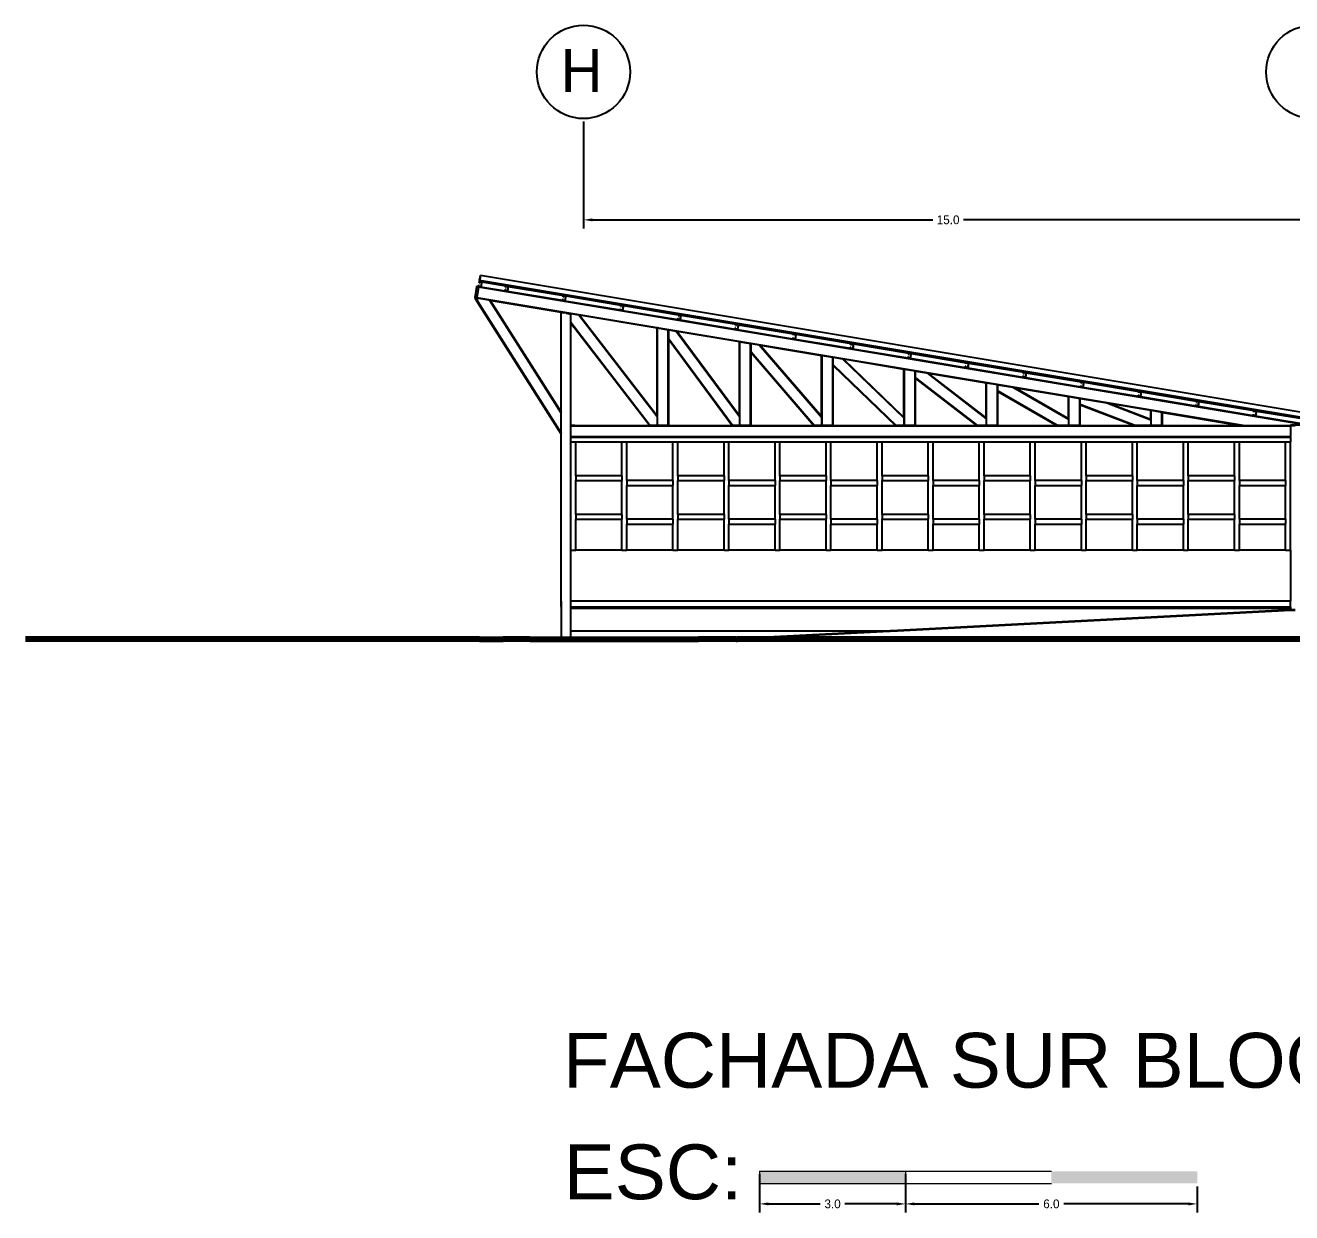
# Model space of a CAD drawing. Header units: metres. Extents: x -57 to 501, y 45 to 307.
# Drawn here: x 50.02 to 76.06, y 282.75 to 307.17 of the extents above; entities that cross this region are included whole.
import ezdxf

# ---------------------------------------------------------------- set-up
doc = ezdxf.new("R2010")
doc.units = ezdxf.units.M
doc.layers.add('Acotación', color=250, linetype='Continuous', lineweight=9)
doc.layers.add('Lámina', color=7, linetype='Continuous', lineweight=30)
doc.layers.add('atras', color=7, linetype='Continuous')
doc.styles.add('Anotativo', font='arial.ttf')
doc.dimstyles.get("Standard").update_dxf_attribs({"dimtxt": 0.18, "dimasz": 0.18, "dimexe": 0.18, "dimexo": 0.0625, "dimgap": 0.09, "dimtad": 0, "dimtih": 1, "dimtoh": 1, "dimdec": 1, "dimzin": 0, "dimdsep": 46, "dimtxsty": 'Standard', "dimcen": 0.09, "dimadec": 0, "dimazin": 0, "dimtfac": 1, "dimtdec": 1, "dimtofl": 0, "dimtmove": 0, "dimatfit": 3, "dimfxl": 1, "dimtolj": 1, "dimtzin": 0, "dimarcsym": 0})

# ---------------------------------------------------------------- blocks, each defined once
blk = doc.blocks.new('*D7')
at = {"layer": 'atras', "color": 0, "lineweight": -2, "transparency": 16777216}
for p, q in [((61.496, 305.19), (61.496, 302.989)), ((76.496, 305.19), (76.496, 302.989)), ((61.676, 303.169), (68.681, 303.169)), ((76.316, 303.169), (69.311, 303.169))]:
    blk.add_line(p, q, dxfattribs=at)
at = {"layer": 'atras', "color": 0, "transparency": 16777216}
for points in [[(61.676, 303.199), (61.676, 303.139), (61.496, 303.169)], [(76.316, 303.199), (76.316, 303.139), (76.496, 303.169)]]:
    blk.add_solid(points, dxfattribs=at)
at = {"layer": 'Defpoints', "color": 0, "transparency": 16777216}
for p in [(61.496, 305.252), (76.496, 305.252), (76.496, 303.169)]:
    blk.add_point(p, dxfattribs=at)
at = {"layer": 'atras', "color": 0, "transparency": 16777216, "insert": (68.996, 303.169), "char_height": 0.18, "attachment_point": 5}
blk.add_mtext('\\A1;15.0', dxfattribs=at)
blk = doc.blocks.new('*D74')
at = {"layer": 'Acotación', "color": 0, "lineweight": -2, "transparency": 16777216}
for p, q in [((65.12, 283.541), (65.12, 282.75)), ((68.12, 283.541), (68.12, 282.75)), ((65.3, 282.93), (66.365, 282.93)), ((67.94, 282.93), (66.875, 282.93))]:
    blk.add_line(p, q, dxfattribs=at)
at = {"layer": 'Acotación', "color": 0, "transparency": 16777216}
for points in [[(65.3, 282.96), (65.3, 282.9), (65.12, 282.93)], [(67.94, 282.96), (67.94, 282.9), (68.12, 282.93)]]:
    blk.add_solid(points, dxfattribs=at)
at = {"layer": 'Defpoints', "color": 0, "transparency": 16777216}
for p in [(65.12, 283.603), (68.12, 283.603), (68.12, 282.93)]:
    blk.add_point(p, dxfattribs=at)
at = {"layer": 'Acotación', "color": 0, "transparency": 16777216, "insert": (66.62, 282.93), "char_height": 0.18, "attachment_point": 5}
blk.add_mtext('\\A1;3.0', dxfattribs=at)
blk = doc.blocks.new('*D75')
at = {"layer": 'Acotación', "color": 0, "lineweight": -2, "transparency": 16777216}
for p, q in [((68.12, 283.291), (68.12, 282.75)), ((74.12, 283.291), (74.12, 282.75)), ((68.3, 282.93), (70.865, 282.93)), ((73.94, 282.93), (71.375, 282.93))]:
    blk.add_line(p, q, dxfattribs=at)
at = {"layer": 'Acotación', "color": 0, "transparency": 16777216}
for points in [[(68.3, 282.96), (68.3, 282.9), (68.12, 282.93)], [(73.94, 282.96), (73.94, 282.9), (74.12, 282.93)]]:
    blk.add_solid(points, dxfattribs=at)
at = {"layer": 'Defpoints', "color": 0, "transparency": 16777216}
for p in [(68.12, 283.353), (74.12, 283.353), (74.12, 282.93)]:
    blk.add_point(p, dxfattribs=at)
at = {"layer": 'Acotación', "color": 0, "transparency": 16777216, "insert": (71.12, 282.93), "char_height": 0.18, "attachment_point": 5}
blk.add_mtext('\\A1;6.0', dxfattribs=at)

msp = doc.modelspace()

# ---------------------------------------------------------------- hatches: boundary and pattern name
at = {"layer": 'Acotación'}
h = msp.add_hatch(color=256, dxfattribs=at)
h.dxf.hatch_style = 1
h.paths.add_polyline_path([(68.12, 283.603), (65.12, 283.603), (65.12, 283.353), (68.12, 283.353)])
h.paths.add_polyline_path([(74.12, 283.603), (71.12, 283.603), (71.12, 283.353), (74.12, 283.353)])

# ---------------------------------------------------------------- linework, layer by layer
msp.add_line((65.012, 294.563), (64.657, 294.545))
for p, q in [((65.12, 283.603), (68.12, 283.603)), ((65.12, 283.603), (65.12, 283.353)), ((68.12, 283.603), (71.12, 283.603)), ((68.12, 283.603), (68.12, 283.353)), ((65.12, 283.353), (68.12, 283.353)), ((68.12, 283.353), (71.12, 283.353))]:
    msp.add_line(p, q, dxfattribs=at)
at = {"layer": 'atras', "color": 251, "true_color": 0x636466}
for p, q in [((59.351, 301.876), (59.355, 301.9)), ((59.355, 301.9), (59.358, 301.915)), ((59.355, 301.9), (59.405, 301.892)), ((59.376, 302.024), (59.356, 301.906)), ((59.376, 302.024), (59.356, 301.906)), ((59.356, 301.875), (59.359, 301.895)), ((59.36, 301.931), (59.358, 301.915)), ((59.358, 301.915), (76.237, 299.102)), ((59.359, 301.895), (59.399, 301.888)), ((59.36, 301.931), (59.376, 302.024)), ((59.36, 301.931), (76.237, 299.118)), ((76.481, 299.173), (59.376, 302.024)), ((59.399, 301.888), (59.384, 301.799)), ((59.405, 301.892), (59.388, 301.793)), ((59.405, 301.892), (59.9, 301.81)), ((59.297, 301.792), (59.261, 301.575)), ((59.299, 301.802), (59.297, 301.792)), ((59.297, 301.792), (59.336, 301.786)), ((59.299, 301.802), (59.338, 301.795)), ((59.336, 301.786), (59.301, 301.575)), ((59.337, 301.792), (59.336, 301.786)), ((59.338, 301.795), (59.337, 301.792)), ((59.337, 301.792), (76.237, 298.975)), ((59.339, 301.802), (59.338, 301.795)), ((59.339, 301.802), (59.343, 301.826)), ((59.388, 301.793), (59.339, 301.802)), ((59.348, 301.826), (59.343, 301.826)), ((59.345, 301.806), (59.348, 301.826)), ((59.384, 301.799), (59.345, 301.806)), ((59.351, 301.876), (59.356, 301.875)), ((59.388, 301.793), (59.883, 301.711)), ((59.883, 301.711), (59.887, 301.736)), ((59.932, 301.703), (59.883, 301.711)), ((59.892, 301.735), (59.887, 301.736)), ((59.889, 301.715), (59.892, 301.735)), ((59.928, 301.709), (59.889, 301.715)), ((59.895, 301.785), (59.9, 301.81)), ((59.895, 301.785), (59.9, 301.784)), ((59.9, 301.81), (59.949, 301.801)), ((59.9, 301.784), (59.904, 301.804)), ((59.904, 301.804), (59.943, 301.797)), ((59.943, 301.797), (59.928, 301.709)), ((59.949, 301.801), (59.932, 301.703)), ((59.932, 301.703), (61.067, 301.514)), ((59.949, 301.801), (61.083, 301.612)), ((59.261, 301.575), (59.259, 301.565)), ((59.259, 301.565), (59.301, 301.558)), ((59.26, 301.565), (59.259, 301.565)), ((59.26, 301.565), (59.259, 301.565)), ((59.26, 301.565), (59.259, 301.565)), ((59.26, 301.565), (59.323, 301.465)), ((59.273, 301.563), (59.26, 301.565)), ((59.261, 301.575), (59.3, 301.568)), ((59.301, 301.558), (59.273, 301.563)), ((59.273, 301.563), (59.316, 301.494)), ((59.299, 301.565), (59.3, 301.568)), ((59.299, 301.565), (59.31, 301.563)), ((59.299, 301.565), (59.301, 301.558)), ((59.3, 301.568), (59.301, 301.575)), ((59.301, 301.575), (75.104, 298.941)), ((59.301, 301.558), (59.301, 301.558)), ((59.301, 301.558), (59.316, 301.494)), ((59.31, 301.563), (59.545, 301.524)), ((59.316, 301.494), (61.037, 298.782)), ((59.316, 301.494), (59.323, 301.465)), ((59.323, 301.465), (61.037, 298.764)), ((59.545, 301.524), (59.556, 301.522)), ((59.556, 301.522), (61.038, 301.275)), ((59.556, 301.522), (59.558, 301.515)), ((59.558, 301.515), (61.037, 301.269)), ((59.564, 301.514), (59.558, 301.515)), ((59.558, 301.515), (59.558, 301.515)), ((59.577, 301.512), (59.564, 301.514)), ((59.564, 301.514), (61.037, 299.193)), ((59.577, 301.512), (61.037, 299.212)), ((61.067, 301.514), (61.071, 301.538)), ((61.116, 301.505), (61.067, 301.514)), ((61.076, 301.538), (61.071, 301.538)), ((61.073, 301.518), (61.076, 301.538)), ((61.112, 301.511), (61.073, 301.518)), ((61.079, 301.588), (61.083, 301.612)), ((61.079, 301.588), (61.084, 301.587)), ((61.083, 301.612), (61.133, 301.604)), ((61.084, 301.587), (61.087, 301.607)), ((61.087, 301.607), (61.127, 301.6)), ((61.127, 301.6), (61.112, 301.511)), ((61.133, 301.604), (61.116, 301.505)), ((61.116, 301.505), (62.25, 301.316)), ((61.133, 301.604), (62.267, 301.415)), ((62.263, 301.39), (62.267, 301.415)), ((62.263, 301.39), (62.268, 301.39)), ((62.267, 301.415), (62.316, 301.407)), ((62.268, 301.39), (62.271, 301.409)), ((62.271, 301.409), (62.31, 301.403)), ((62.31, 301.403), (62.296, 301.314)), ((62.316, 301.407), (62.3, 301.308)), ((62.316, 301.407), (63.451, 301.218)), ((61.037, 301.269), (61.038, 301.275)), ((61.037, 301.265), (61.037, 301.269)), ((61.037, 301.265), (61.037, 301.265)), ((61.037, 299.212), (61.037, 301.265)), ((61.037, 301.265), (61.077, 301.259)), ((61.038, 301.275), (61.239, 301.242)), ((61.137, 301.249), (61.077, 301.259)), ((61.077, 301.259), (61.077, 301.259)), ((61.137, 301.249), (61.237, 301.232)), ((61.237, 301.232), (61.239, 301.242)), ((61.237, 301.063), (61.237, 301.232)), ((61.239, 301.242), (61.398, 301.215)), ((61.398, 301.215), (63.01, 299.122)), ((61.412, 301.213), (63.01, 300.947)), ((61.418, 301.205), (62.97, 299.19)), ((62.25, 301.316), (62.255, 301.341)), ((62.3, 301.308), (62.25, 301.316)), ((62.26, 301.34), (62.255, 301.341)), ((62.256, 301.321), (62.26, 301.34)), ((62.296, 301.314), (62.256, 301.321)), ((62.3, 301.308), (63.434, 301.119)), ((63.434, 301.119), (63.438, 301.144)), ((63.483, 301.111), (63.434, 301.119)), ((63.443, 301.143), (63.438, 301.144)), ((63.44, 301.123), (63.443, 301.143)), ((63.479, 301.117), (63.44, 301.123)), ((63.446, 301.193), (63.451, 301.218)), ((63.446, 301.193), (63.451, 301.192)), ((63.451, 301.218), (63.5, 301.21)), ((63.451, 301.192), (63.455, 301.212)), ((63.455, 301.212), (63.494, 301.205)), ((63.494, 301.205), (63.479, 301.117)), ((63.5, 301.21), (63.483, 301.111)), ((63.483, 301.111), (64.618, 300.922)), ((63.5, 301.21), (64.634, 301.021)), ((61.237, 301.063), (62.871, 298.941)), ((61.237, 301.047), (61.237, 301.063)), ((61.237, 298.941), (61.237, 301.047)), ((61.237, 301.047), (61.307, 300.956)), ((61.307, 300.956), (61.317, 300.943)), ((61.317, 300.943), (62.858, 298.941)), ((63.019, 300.945), (63.01, 300.947)), ((63.01, 300.94), (63.01, 300.947)), ((63.01, 299.138), (63.01, 300.94)), ((63.019, 298.941), (63.019, 300.945)), ((63.019, 300.945), (63.24, 300.908)), ((63.24, 298.941), (63.24, 300.908)), ((63.25, 300.907), (63.24, 300.908)), ((63.25, 300.721), (63.25, 300.907)), ((63.25, 300.907), (63.406, 300.881)), ((63.406, 300.881), (64.702, 299.126)), ((63.406, 300.881), (63.42, 300.878)), ((63.42, 300.878), (64.702, 300.665)), ((63.42, 300.878), (63.425, 300.871)), ((63.425, 300.871), (64.662, 299.197)), ((64.618, 300.922), (64.622, 300.947)), ((64.667, 300.914), (64.618, 300.922)), ((64.627, 300.946), (64.622, 300.947)), ((64.624, 300.926), (64.627, 300.946)), ((64.663, 300.919), (64.624, 300.926)), ((64.63, 300.996), (64.634, 301.021)), ((64.63, 300.996), (64.635, 300.995)), ((64.634, 301.021), (64.684, 301.012)), ((64.635, 300.995), (64.638, 301.015)), ((64.638, 301.015), (64.678, 301.008)), ((64.678, 301.008), (64.663, 300.919)), ((64.684, 301.012), (64.667, 300.914)), ((64.667, 300.914), (65.801, 300.725)), ((64.684, 301.012), (65.818, 300.823)), ((63.25, 300.721), (64.565, 298.941)), ((63.25, 300.705), (63.25, 300.721)), ((63.25, 300.705), (64.553, 298.941)), ((63.25, 300.667), (63.25, 300.705)), ((63.25, 300.651), (63.25, 300.667)), ((63.25, 298.941), (63.25, 300.651)), ((64.712, 300.663), (64.702, 300.665)), ((64.702, 300.658), (64.702, 300.665)), ((64.702, 299.143), (64.702, 300.658)), ((64.712, 298.941), (64.712, 300.663)), ((64.712, 300.663), (64.932, 300.626)), ((64.932, 298.941), (64.932, 300.626)), ((64.942, 300.625), (64.932, 300.626)), ((64.942, 300.456), (64.942, 300.625)), ((64.942, 300.625), (65.112, 300.596)), ((65.112, 300.596), (66.395, 299.11)), ((65.112, 300.596), (65.127, 300.594)), ((65.127, 300.594), (66.395, 300.382)), ((65.127, 300.594), (65.134, 300.586)), ((65.134, 300.586), (66.355, 299.171)), ((65.801, 300.725), (65.806, 300.749)), ((65.851, 300.716), (65.801, 300.725)), ((65.811, 300.748), (65.806, 300.749)), ((65.807, 300.729), (65.811, 300.748)), ((65.847, 300.722), (65.807, 300.729)), ((65.814, 300.799), (65.818, 300.823)), ((65.814, 300.799), (65.819, 300.798)), ((65.818, 300.823), (65.867, 300.815)), ((65.819, 300.798), (65.822, 300.817)), ((65.822, 300.817), (65.861, 300.811)), ((65.861, 300.811), (65.847, 300.722)), ((65.867, 300.815), (65.851, 300.716)), ((65.851, 300.716), (66.985, 300.527)), ((65.867, 300.815), (67.002, 300.626)), ((66.997, 300.601), (67.002, 300.626)), ((66.997, 300.601), (67.002, 300.6)), ((67.002, 300.626), (67.051, 300.618)), ((67.002, 300.6), (67.006, 300.62)), ((67.006, 300.62), (67.045, 300.614)), ((67.045, 300.614), (67.03, 300.525)), ((67.051, 300.618), (67.034, 300.519)), ((67.051, 300.618), (68.185, 300.429)), ((64.942, 300.456), (66.249, 298.941)), ((64.942, 300.441), (64.942, 300.456)), ((64.942, 300.441), (66.236, 298.941)), ((64.942, 300.409), (64.942, 300.441)), ((64.942, 300.394), (64.942, 300.409)), ((64.942, 298.941), (64.942, 300.394)), ((66.395, 300.382), (66.404, 300.381)), ((66.395, 300.376), (66.395, 300.382)), ((66.395, 299.125), (66.395, 300.376)), ((66.404, 298.941), (66.404, 300.381)), ((66.404, 300.381), (66.625, 300.344)), ((66.625, 298.941), (66.625, 300.344)), ((66.625, 300.344), (66.635, 300.342)), ((66.635, 300.189), (66.635, 300.342)), ((66.635, 300.342), (66.826, 300.31)), ((66.985, 300.527), (66.989, 300.552)), ((67.034, 300.519), (66.985, 300.527)), ((66.994, 300.551), (66.989, 300.552)), ((66.991, 300.531), (66.994, 300.551)), ((67.03, 300.525), (66.991, 300.531)), ((67.034, 300.519), (68.169, 300.33)), ((68.169, 300.33), (68.173, 300.355)), ((68.218, 300.322), (68.169, 300.33)), ((68.178, 300.354), (68.173, 300.355)), ((68.175, 300.334), (68.178, 300.354)), ((68.214, 300.328), (68.175, 300.334)), ((68.181, 300.404), (68.185, 300.429)), ((68.181, 300.404), (68.186, 300.403)), ((68.185, 300.429), (68.235, 300.42)), ((68.186, 300.403), (68.189, 300.423)), ((68.189, 300.423), (68.229, 300.416)), ((68.229, 300.416), (68.214, 300.328)), ((68.235, 300.42), (68.218, 300.322)), ((68.218, 300.322), (69.353, 300.133)), ((68.235, 300.42), (69.369, 300.231)), ((66.635, 300.189), (67.928, 298.941)), ((66.635, 300.176), (66.635, 300.189)), ((66.635, 300.176), (67.914, 298.941)), ((66.635, 300.151), (66.635, 300.176)), ((66.635, 300.137), (66.635, 300.151)), ((66.635, 298.941), (66.635, 300.137)), ((66.826, 300.31), (68.087, 299.094)), ((66.826, 300.31), (66.844, 300.308)), ((66.844, 300.308), (68.087, 300.1)), ((66.844, 300.308), (66.852, 300.3)), ((66.852, 300.3), (68.047, 299.146)), ((68.087, 300.1), (68.097, 300.099)), ((68.087, 300.094), (68.087, 300.1)), ((68.087, 299.108), (68.087, 300.094)), ((68.097, 298.941), (68.097, 300.099)), ((68.097, 300.099), (68.317, 300.062)), ((68.317, 298.941), (68.317, 300.062)), ((68.317, 300.062), (68.327, 300.06)), ((68.327, 299.921), (68.327, 300.06)), ((68.327, 300.06), (68.557, 300.022)), ((69.353, 300.133), (69.357, 300.157)), ((69.402, 300.125), (69.353, 300.133)), ((69.362, 300.157), (69.357, 300.157)), ((69.358, 300.137), (69.362, 300.157)), ((69.398, 300.13), (69.358, 300.137)), ((69.365, 300.207), (69.369, 300.231)), ((69.365, 300.207), (69.37, 300.206)), ((69.369, 300.231), (69.418, 300.223)), ((69.37, 300.206), (69.373, 300.226)), ((69.373, 300.226), (69.413, 300.219)), ((69.413, 300.219), (69.398, 300.13)), ((69.418, 300.223), (69.402, 300.125)), ((69.402, 300.125), (70.536, 299.935)), ((69.418, 300.223), (70.553, 300.034)), ((68.327, 299.909), (68.327, 299.921)), ((68.327, 299.921), (69.599, 298.941)), ((68.327, 299.909), (69.583, 298.941)), ((68.327, 299.89), (68.327, 299.909)), ((68.327, 299.878), (68.327, 299.89)), ((68.327, 298.941), (68.327, 299.878)), ((68.557, 300.022), (69.78, 299.08)), ((68.557, 300.022), (68.578, 300.019)), ((68.578, 300.019), (69.78, 299.818)), ((68.578, 300.019), (68.589, 300.01)), ((68.589, 300.01), (69.74, 299.123)), ((69.78, 299.818), (69.789, 299.817)), ((69.78, 299.812), (69.78, 299.818)), ((69.78, 299.092), (69.78, 299.812)), ((69.789, 298.941), (69.789, 299.817)), ((69.789, 299.817), (70.01, 299.78)), ((70.536, 299.935), (70.54, 299.96)), ((70.585, 299.927), (70.536, 299.935)), ((70.545, 299.959), (70.54, 299.96)), ((70.542, 299.94), (70.545, 299.959)), ((70.581, 299.933), (70.542, 299.94)), ((70.549, 300.009), (70.553, 300.034)), ((70.549, 300.009), (70.553, 300.009)), ((70.553, 300.034), (70.602, 300.026)), ((70.553, 300.009), (70.557, 300.028)), ((70.557, 300.028), (70.596, 300.022)), ((70.596, 300.022), (70.581, 299.933)), ((70.602, 300.026), (70.585, 299.927)), ((70.585, 299.927), (71.72, 299.738)), ((70.602, 300.026), (71.736, 299.837)), ((71.732, 299.812), (71.736, 299.837)), ((71.732, 299.812), (71.737, 299.811)), ((71.736, 299.837), (71.786, 299.829)), ((71.737, 299.811), (71.74, 299.831)), ((71.74, 299.831), (71.78, 299.825)), ((71.78, 299.825), (71.765, 299.736)), ((71.786, 299.829), (71.769, 299.73)), ((71.786, 299.829), (72.92, 299.64)), ((70.01, 298.941), (70.01, 299.78)), ((70.01, 299.78), (70.02, 299.778)), ((70.02, 299.651), (70.02, 299.778)), ((70.02, 299.778), (70.33, 299.727)), ((70.02, 299.651), (71.251, 298.941)), ((70.02, 299.64), (70.02, 299.651)), ((70.02, 299.64), (71.232, 298.941)), ((70.02, 299.628), (70.02, 299.64)), ((70.02, 299.617), (70.02, 299.628)), ((70.02, 298.941), (70.02, 299.617)), ((70.33, 299.727), (71.472, 299.068)), ((70.33, 299.727), (70.358, 299.722)), ((70.358, 299.722), (71.472, 299.536)), ((70.358, 299.722), (70.374, 299.713)), ((70.374, 299.713), (71.432, 299.102)), ((71.72, 299.738), (71.724, 299.763)), ((71.769, 299.73), (71.72, 299.738)), ((71.729, 299.762), (71.724, 299.763)), ((71.726, 299.742), (71.729, 299.762)), ((71.765, 299.736), (71.726, 299.742)), ((71.769, 299.73), (72.904, 299.541)), ((72.904, 299.541), (72.908, 299.566)), ((72.953, 299.533), (72.904, 299.541)), ((72.913, 299.565), (72.908, 299.566)), ((72.909, 299.545), (72.913, 299.565)), ((72.949, 299.538), (72.909, 299.545)), ((72.916, 299.615), (72.92, 299.64)), ((72.916, 299.615), (72.921, 299.614)), ((72.92, 299.64), (72.969, 299.631)), ((72.921, 299.614), (72.924, 299.634)), ((72.924, 299.634), (72.964, 299.627)), ((72.964, 299.627), (72.949, 299.538)), ((72.969, 299.631), (72.953, 299.533)), ((72.969, 299.631), (74.104, 299.442)), ((71.472, 299.536), (71.482, 299.535)), ((71.472, 299.53), (71.472, 299.536)), ((71.472, 299.079), (71.472, 299.53)), ((71.482, 298.941), (71.482, 299.535)), ((71.482, 299.535), (71.702, 299.498)), ((71.702, 298.941), (71.702, 299.498)), ((71.702, 299.498), (71.712, 299.496)), ((71.712, 299.378), (71.712, 299.496)), ((71.712, 299.496), (72.259, 299.405)), ((71.712, 299.368), (71.712, 299.378)), ((71.712, 299.378), (72.856, 298.941)), ((71.712, 299.368), (72.829, 298.941)), ((71.712, 299.363), (71.712, 299.368)), ((71.712, 299.352), (71.712, 299.363)), ((71.712, 298.941), (71.712, 299.352)), ((72.259, 299.405), (72.308, 299.397)), ((72.259, 299.405), (73.165, 299.059)), ((72.308, 299.397), (73.165, 299.254)), ((72.308, 299.397), (72.339, 299.385)), ((72.339, 299.385), (73.125, 299.085)), ((72.953, 299.533), (74.087, 299.344)), ((74.087, 299.344), (74.091, 299.368)), ((74.137, 299.335), (74.087, 299.344)), ((74.096, 299.367), (74.091, 299.368)), ((74.093, 299.348), (74.096, 299.367)), ((74.132, 299.341), (74.093, 299.348)), ((74.1, 299.418), (74.104, 299.442)), ((74.1, 299.418), (74.104, 299.417)), ((74.104, 299.442), (74.153, 299.434)), ((74.104, 299.417), (74.108, 299.437)), ((74.108, 299.437), (74.147, 299.43)), ((74.147, 299.43), (74.132, 299.341)), ((74.153, 299.434), (74.137, 299.335)), ((74.137, 299.335), (75.271, 299.146)), ((74.153, 299.434), (75.287, 299.245)), ((61.037, 299.193), (61.037, 299.212)), ((61.037, 298.782), (61.037, 299.193)), ((62.97, 299.19), (62.979, 299.177)), ((62.979, 299.177), (63.01, 299.138)), ((63.01, 299.138), (63.01, 299.122)), ((63.01, 299.122), (63.01, 298.941)), ((64.662, 299.197), (64.672, 299.184)), ((64.672, 299.184), (64.702, 299.143)), ((64.702, 299.143), (64.702, 299.126)), ((64.702, 299.126), (64.702, 298.941)), ((66.355, 299.171), (66.364, 299.16)), ((66.364, 299.16), (66.395, 299.125)), ((66.395, 299.125), (66.395, 299.11)), ((66.395, 299.11), (66.395, 298.941)), ((68.047, 299.146), (68.057, 299.137)), ((68.057, 299.137), (68.087, 299.108)), ((68.087, 299.108), (68.087, 299.094)), ((68.087, 299.094), (68.087, 298.941)), ((69.74, 299.123), (69.749, 299.116)), ((69.749, 299.116), (69.78, 299.092)), ((69.78, 299.092), (69.78, 299.08)), ((69.78, 299.08), (69.78, 298.941)), ((71.432, 299.102), (71.442, 299.097)), ((71.442, 299.097), (71.472, 299.079)), ((71.472, 299.079), (71.472, 299.068)), ((71.472, 299.068), (71.472, 298.941)), ((73.125, 299.085), (73.134, 299.081)), ((73.134, 299.081), (73.165, 299.069)), ((73.165, 299.254), (73.174, 299.252)), ((73.165, 299.247), (73.165, 299.254)), ((73.165, 299.069), (73.165, 299.247)), ((73.165, 299.069), (73.165, 299.059)), ((73.165, 299.059), (73.165, 298.941)), ((73.174, 298.941), (73.174, 299.252)), ((73.174, 299.252), (73.395, 299.216)), ((73.395, 298.941), (73.395, 299.216)), ((73.395, 299.216), (73.405, 299.214)), ((73.405, 299.214), (75.044, 298.941)), ((73.405, 299.207), (73.405, 299.214)), ((73.405, 298.941), (73.405, 299.207)), ((73.405, 299.207), (75.004, 298.941)), ((75.271, 299.146), (75.275, 299.171)), ((75.32, 299.138), (75.271, 299.146)), ((75.28, 299.17), (75.275, 299.171)), ((75.277, 299.15), (75.28, 299.17)), ((75.316, 299.144), (75.277, 299.15)), ((75.283, 299.22), (75.287, 299.245)), ((75.283, 299.22), (75.288, 299.22)), ((75.287, 299.245), (75.337, 299.237)), ((75.288, 299.22), (75.291, 299.239)), ((75.291, 299.239), (75.331, 299.233)), ((75.331, 299.233), (75.316, 299.144)), ((75.337, 299.237), (75.32, 299.138)), ((75.32, 299.138), (76.237, 298.985)), ((75.337, 299.237), (76.237, 299.087)), ((61.037, 298.764), (61.037, 298.782)), ((61.037, 295.327), (61.037, 298.764)), ((61.237, 298.931), (61.237, 298.941)), ((61.307, 298.941), (61.237, 298.941)), ((61.237, 298.931), (76.037, 298.931)), ((61.237, 298.711), (61.237, 298.931)), ((61.317, 298.941), (61.307, 298.941)), ((61.317, 298.941), (62.818, 298.941)), ((62.831, 298.941), (62.818, 298.941)), ((62.858, 298.941), (62.831, 298.941)), ((62.871, 298.941), (62.858, 298.941)), ((63.01, 298.941), (62.871, 298.941)), ((63.019, 298.941), (63.01, 298.941)), ((63.24, 298.941), (63.019, 298.941)), ((63.25, 298.941), (63.24, 298.941)), ((63.25, 298.941), (64.513, 298.941)), ((64.525, 298.941), (64.513, 298.941)), ((64.553, 298.941), (64.525, 298.941)), ((64.565, 298.941), (64.553, 298.941)), ((64.702, 298.941), (64.565, 298.941)), ((64.712, 298.941), (64.702, 298.941)), ((64.932, 298.941), (64.712, 298.941)), ((64.942, 298.941), (64.932, 298.941)), ((64.942, 298.941), (66.196, 298.941)), ((66.209, 298.941), (66.196, 298.941)), ((66.236, 298.941), (66.209, 298.941)), ((66.249, 298.941), (66.236, 298.941)), ((66.395, 298.941), (66.249, 298.941)), ((66.404, 298.941), (66.395, 298.941)), ((66.625, 298.941), (66.404, 298.941)), ((66.635, 298.941), (66.625, 298.941)), ((66.635, 298.941), (67.874, 298.941)), ((67.888, 298.941), (67.874, 298.941)), ((67.914, 298.941), (67.888, 298.941)), ((67.928, 298.941), (67.914, 298.941)), ((68.087, 298.941), (67.928, 298.941)), ((68.097, 298.941), (68.087, 298.941)), ((68.317, 298.941), (68.097, 298.941)), ((68.327, 298.941), (68.317, 298.941)), ((68.327, 298.941), (69.543, 298.941)), ((69.559, 298.941), (69.543, 298.941)), ((69.583, 298.941), (69.559, 298.941)), ((69.599, 298.941), (69.583, 298.941)), ((69.78, 298.941), (69.599, 298.941)), ((69.789, 298.941), (69.78, 298.941)), ((70.01, 298.941), (69.789, 298.941)), ((70.02, 298.941), (70.01, 298.941)), ((70.02, 298.941), (71.192, 298.941)), ((71.211, 298.941), (71.192, 298.941)), ((71.232, 298.941), (71.211, 298.941)), ((71.251, 298.941), (71.232, 298.941)), ((71.472, 298.941), (71.251, 298.941)), ((71.482, 298.941), (71.472, 298.941)), ((71.702, 298.941), (71.482, 298.941)), ((71.712, 298.941), (71.702, 298.941)), ((71.712, 298.941), (72.789, 298.941)), ((72.816, 298.941), (72.789, 298.941)), ((72.829, 298.941), (72.816, 298.941)), ((72.856, 298.941), (72.829, 298.941)), ((73.165, 298.941), (72.856, 298.941)), ((73.174, 298.941), (73.165, 298.941)), ((73.395, 298.941), (73.174, 298.941)), ((73.405, 298.941), (73.395, 298.941)), ((73.405, 298.941), (75.004, 298.941)), ((75.004, 298.941), (75.044, 298.941)), ((75.044, 298.941), (75.104, 298.941)), ((75.104, 298.941), (76.037, 298.941)), ((76.037, 298.951), (76.237, 298.951)), ((76.037, 298.941), (76.037, 298.951)), ((76.037, 298.941), (76.137, 298.941)), ((76.037, 298.931), (76.037, 298.941)), ((76.037, 298.931), (76.037, 298.711)), ((61.237, 298.701), (61.237, 298.711)), ((61.237, 298.711), (76.037, 298.711)), ((61.237, 298.701), (76.037, 298.701)), ((61.237, 298.601), (61.237, 298.701)), ((61.237, 298.601), (61.337, 298.601)), ((61.237, 296.377), (61.237, 298.601)), ((61.337, 297.907), (61.337, 298.601)), ((61.337, 298.601), (62.287, 298.601)), ((62.287, 298.601), (62.387, 298.601)), ((62.287, 297.907), (62.287, 298.601)), ((62.387, 298.601), (63.337, 298.601)), ((62.387, 297.807), (62.387, 298.601)), ((63.337, 298.601), (63.437, 298.601)), ((63.337, 297.807), (63.337, 298.601)), ((63.437, 297.907), (63.437, 298.601)), ((63.437, 298.601), (64.387, 298.601)), ((64.387, 298.601), (64.487, 298.601)), ((64.387, 297.907), (64.387, 298.601)), ((64.487, 297.807), (64.487, 298.601)), ((64.487, 298.601), (65.437, 298.601)), ((65.437, 298.601), (65.537, 298.601)), ((65.437, 297.807), (65.437, 298.601)), ((65.537, 297.907), (65.537, 298.601)), ((65.537, 298.601), (66.487, 298.601)), ((66.487, 298.601), (66.587, 298.601)), ((66.487, 297.907), (66.487, 298.601)), ((66.587, 297.807), (66.587, 298.601)), ((66.587, 298.601), (67.537, 298.601)), ((67.537, 298.601), (67.637, 298.601)), ((67.537, 297.807), (67.537, 298.601)), ((67.637, 297.907), (67.637, 298.601)), ((67.637, 298.601), (68.587, 298.601)), ((68.587, 298.601), (68.687, 298.601)), ((68.587, 297.907), (68.587, 298.601)), ((68.687, 297.807), (68.687, 298.601)), ((68.687, 298.601), (69.637, 298.601)), ((69.637, 298.601), (69.737, 298.601)), ((69.637, 297.807), (69.637, 298.601)), ((69.737, 297.907), (69.737, 298.601)), ((69.737, 298.601), (70.687, 298.601)), ((70.687, 298.601), (70.787, 298.601)), ((70.687, 297.907), (70.687, 298.601)), ((70.787, 298.601), (71.737, 298.601)), ((70.787, 297.807), (70.787, 298.601)), ((71.737, 298.601), (71.837, 298.601)), ((71.737, 297.807), (71.737, 298.601)), ((71.837, 298.601), (72.787, 298.601)), ((71.837, 297.907), (71.837, 298.601)), ((72.787, 298.601), (72.887, 298.601)), ((72.787, 297.907), (72.787, 298.601)), ((72.887, 298.601), (73.837, 298.601)), ((72.887, 297.807), (72.887, 298.601)), ((73.837, 298.601), (73.937, 298.601)), ((73.837, 297.807), (73.837, 298.601)), ((73.937, 298.601), (74.887, 298.601)), ((73.937, 297.907), (73.937, 298.601)), ((74.887, 298.601), (74.987, 298.601)), ((74.887, 297.907), (74.887, 298.601)), ((74.987, 298.601), (75.937, 298.601)), ((74.987, 297.807), (74.987, 298.601)), ((75.937, 298.601), (76.037, 298.601)), ((75.937, 297.807), (75.937, 298.601)), ((76.037, 298.701), (76.037, 298.711)), ((76.037, 298.701), (76.037, 298.601)), ((76.037, 296.377), (76.037, 298.601)), ((62.287, 297.907), (61.337, 297.907)), ((61.337, 297.907), (61.337, 297.807)), ((61.337, 297.112), (61.337, 297.807)), ((61.337, 297.807), (62.287, 297.807)), ((62.287, 297.907), (62.287, 297.807)), ((62.287, 297.112), (62.287, 297.807)), ((63.337, 297.807), (62.387, 297.807)), ((62.387, 297.807), (62.387, 297.707)), ((63.337, 297.807), (63.337, 297.707)), ((64.387, 297.907), (63.437, 297.907)), ((63.437, 297.907), (63.437, 297.807)), ((63.437, 297.112), (63.437, 297.807)), ((63.437, 297.807), (64.387, 297.807)), ((64.387, 297.907), (64.387, 297.807)), ((64.387, 297.112), (64.387, 297.807)), ((65.437, 297.807), (64.487, 297.807)), ((64.487, 297.807), (64.487, 297.707)), ((65.437, 297.807), (65.437, 297.707)), ((66.487, 297.907), (65.537, 297.907)), ((65.537, 297.907), (65.537, 297.807)), ((65.537, 297.112), (65.537, 297.807)), ((65.537, 297.807), (66.487, 297.807)), ((66.487, 297.907), (66.487, 297.807)), ((66.487, 297.112), (66.487, 297.807)), ((67.537, 297.807), (66.587, 297.807)), ((66.587, 297.807), (66.587, 297.707)), ((67.537, 297.807), (67.537, 297.707)), ((68.587, 297.907), (67.637, 297.907)), ((67.637, 297.907), (67.637, 297.807)), ((67.637, 297.112), (67.637, 297.807)), ((67.637, 297.807), (68.587, 297.807)), ((68.587, 297.907), (68.587, 297.807)), ((68.587, 297.112), (68.587, 297.807)), ((69.637, 297.807), (68.687, 297.807)), ((68.687, 297.807), (68.687, 297.707)), ((69.637, 297.807), (69.637, 297.707)), ((70.687, 297.907), (69.737, 297.907)), ((69.737, 297.907), (69.737, 297.807)), ((69.737, 297.112), (69.737, 297.807)), ((69.737, 297.807), (70.687, 297.807)), ((70.687, 297.907), (70.687, 297.807)), ((70.687, 297.112), (70.687, 297.807)), ((71.737, 297.807), (70.787, 297.807)), ((70.787, 297.807), (70.787, 297.707)), ((71.737, 297.807), (71.737, 297.707)), ((72.787, 297.907), (71.837, 297.907)), ((71.837, 297.907), (71.837, 297.807)), ((71.837, 297.807), (72.787, 297.807)), ((71.837, 297.112), (71.837, 297.807)), ((72.787, 297.907), (72.787, 297.807)), ((72.787, 297.112), (72.787, 297.807)), ((73.837, 297.807), (72.887, 297.807)), ((72.887, 297.807), (72.887, 297.707)), ((73.837, 297.807), (73.837, 297.707)), ((74.887, 297.907), (73.937, 297.907)), ((73.937, 297.907), (73.937, 297.807)), ((73.937, 297.807), (74.887, 297.807)), ((73.937, 297.112), (73.937, 297.807)), ((74.887, 297.907), (74.887, 297.807)), ((74.887, 297.112), (74.887, 297.807)), ((75.937, 297.807), (74.987, 297.807)), ((74.987, 297.807), (74.987, 297.707)), ((75.937, 297.807), (75.937, 297.707)), ((62.387, 297.707), (63.337, 297.707)), ((62.387, 297.012), (62.387, 297.707)), ((63.337, 297.012), (63.337, 297.707)), ((64.487, 297.012), (64.487, 297.707)), ((64.487, 297.707), (65.437, 297.707)), ((65.437, 297.012), (65.437, 297.707)), ((66.587, 297.012), (66.587, 297.707)), ((66.587, 297.707), (67.537, 297.707)), ((67.537, 297.012), (67.537, 297.707)), ((68.687, 297.012), (68.687, 297.707)), ((68.687, 297.707), (69.637, 297.707)), ((69.637, 297.012), (69.637, 297.707)), ((70.787, 297.012), (70.787, 297.707)), ((70.787, 297.707), (71.737, 297.707)), ((71.737, 297.012), (71.737, 297.707)), ((72.887, 297.707), (73.837, 297.707)), ((72.887, 297.012), (72.887, 297.707)), ((73.837, 297.012), (73.837, 297.707)), ((74.987, 297.012), (74.987, 297.707)), ((74.987, 297.707), (75.937, 297.707)), ((75.937, 297.012), (75.937, 297.707)), ((62.287, 297.112), (61.337, 297.112)), ((61.337, 297.112), (61.337, 297.012)), ((61.337, 296.377), (61.337, 297.012)), ((61.337, 297.012), (62.287, 297.012)), ((62.287, 297.112), (62.287, 297.012)), ((62.287, 296.377), (62.287, 297.012)), ((63.337, 297.012), (62.387, 297.012)), ((62.387, 297.012), (62.387, 296.912)), ((63.337, 297.012), (63.337, 296.912)), ((64.387, 297.112), (63.437, 297.112)), ((63.437, 297.112), (63.437, 297.012)), ((63.437, 296.377), (63.437, 297.012)), ((63.437, 297.012), (64.387, 297.012)), ((64.387, 297.112), (64.387, 297.012)), ((64.387, 296.377), (64.387, 297.012)), ((65.437, 297.012), (64.487, 297.012)), ((64.487, 297.012), (64.487, 296.912)), ((65.437, 297.012), (65.437, 296.912)), ((66.487, 297.112), (65.537, 297.112)), ((65.537, 297.112), (65.537, 297.012)), ((65.537, 296.377), (65.537, 297.012)), ((65.537, 297.012), (66.487, 297.012)), ((66.487, 297.112), (66.487, 297.012)), ((66.487, 296.377), (66.487, 297.012)), ((67.537, 297.012), (66.587, 297.012)), ((66.587, 297.012), (66.587, 296.912)), ((67.537, 297.012), (67.537, 296.912)), ((68.587, 297.112), (67.637, 297.112)), ((67.637, 297.112), (67.637, 297.012)), ((67.637, 296.377), (67.637, 297.012)), ((67.637, 297.012), (68.587, 297.012)), ((68.587, 297.112), (68.587, 297.012)), ((68.587, 296.377), (68.587, 297.012)), ((69.637, 297.012), (68.687, 297.012)), ((68.687, 297.012), (68.687, 296.912)), ((69.637, 297.012), (69.637, 296.912)), ((70.687, 297.112), (69.737, 297.112)), ((69.737, 297.112), (69.737, 297.012)), ((69.737, 296.377), (69.737, 297.012)), ((69.737, 297.012), (70.687, 297.012)), ((70.687, 297.112), (70.687, 297.012)), ((70.687, 296.377), (70.687, 297.012)), ((71.737, 297.012), (70.787, 297.012)), ((70.787, 297.012), (70.787, 296.912)), ((71.737, 297.012), (71.737, 296.912)), ((72.787, 297.112), (71.837, 297.112)), ((71.837, 297.112), (71.837, 297.012)), ((71.837, 297.012), (72.787, 297.012)), ((71.837, 296.377), (71.837, 297.012)), ((72.787, 297.112), (72.787, 297.012)), ((72.787, 296.377), (72.787, 297.012)), ((73.837, 297.012), (72.887, 297.012)), ((72.887, 297.012), (72.887, 296.912)), ((73.837, 297.012), (73.837, 296.912)), ((74.887, 297.112), (73.937, 297.112)), ((73.937, 297.112), (73.937, 297.012)), ((73.937, 297.012), (74.887, 297.012)), ((73.937, 296.377), (73.937, 297.012)), ((74.887, 297.112), (74.887, 297.012)), ((74.887, 296.377), (74.887, 297.012)), ((75.937, 297.012), (74.987, 297.012)), ((74.987, 297.012), (74.987, 296.912)), ((75.937, 297.012), (75.937, 296.912)), ((62.387, 296.912), (63.337, 296.912)), ((62.387, 296.377), (62.387, 296.912)), ((63.337, 296.377), (63.337, 296.912)), ((64.487, 296.377), (64.487, 296.912)), ((64.487, 296.912), (65.437, 296.912)), ((65.437, 296.377), (65.437, 296.912)), ((66.587, 296.377), (66.587, 296.912)), ((66.587, 296.912), (67.537, 296.912)), ((67.537, 296.377), (67.537, 296.912)), ((68.687, 296.377), (68.687, 296.912)), ((68.687, 296.912), (69.637, 296.912)), ((69.637, 296.377), (69.637, 296.912)), ((70.787, 296.377), (70.787, 296.912)), ((70.787, 296.912), (71.737, 296.912)), ((71.737, 296.377), (71.737, 296.912)), ((72.887, 296.912), (73.837, 296.912)), ((72.887, 296.377), (72.887, 296.912)), ((73.837, 296.377), (73.837, 296.912)), ((74.987, 296.912), (75.937, 296.912)), ((74.987, 296.377), (74.987, 296.912)), ((75.937, 296.377), (75.937, 296.912)), ((61.237, 295.327), (61.237, 296.377)), ((61.237, 296.377), (61.337, 296.377)), ((62.287, 296.377), (61.337, 296.377)), ((62.287, 296.377), (62.387, 296.377)), ((63.337, 296.377), (62.387, 296.377)), ((63.337, 296.377), (63.437, 296.377)), ((64.387, 296.377), (63.437, 296.377)), ((64.387, 296.377), (64.487, 296.377)), ((65.437, 296.377), (64.487, 296.377)), ((65.437, 296.377), (65.537, 296.377)), ((66.487, 296.377), (65.537, 296.377)), ((66.487, 296.377), (66.587, 296.377)), ((67.537, 296.377), (66.587, 296.377)), ((67.537, 296.377), (67.637, 296.377)), ((68.587, 296.377), (67.637, 296.377)), ((68.587, 296.377), (68.687, 296.377)), ((69.637, 296.377), (68.687, 296.377)), ((69.637, 296.377), (69.737, 296.377)), ((70.687, 296.377), (69.737, 296.377)), ((70.687, 296.377), (70.787, 296.377)), ((71.737, 296.377), (70.787, 296.377)), ((71.737, 296.377), (71.837, 296.377)), ((72.787, 296.377), (71.837, 296.377)), ((72.787, 296.377), (72.887, 296.377)), ((73.837, 296.377), (72.887, 296.377)), ((73.837, 296.377), (73.937, 296.377)), ((74.887, 296.377), (73.937, 296.377)), ((74.887, 296.377), (74.987, 296.377)), ((75.937, 296.377), (74.987, 296.377)), ((75.937, 296.377), (76.037, 296.377)), ((76.037, 296.377), (76.037, 295.327)), ((61.037, 295.232), (61.037, 295.327)), ((61.037, 295.327), (61.037, 295.207)), ((61.037, 295.232), (61.037, 295.216)), ((61.037, 295.201), (61.037, 295.216)), ((61.037, 295.207), (61.037, 295.201)), ((61.037, 295.201), (61.037, 295.158)), ((61.037, 295.158), (61.037, 294.543)), ((76.037, 295.327), (61.237, 295.327)), ((61.237, 295.232), (61.237, 295.327)), ((61.237, 295.216), (61.237, 295.232)), ((61.237, 295.201), (61.237, 295.216)), ((76.037, 295.201), (61.237, 295.201)), ((61.237, 295.185), (61.237, 295.201)), ((61.237, 295.185), (76.037, 295.185)), ((61.237, 294.717), (61.237, 295.185)), ((76.037, 295.232), (76.037, 295.327)), ((76.037, 295.216), (76.037, 295.232)), ((76.037, 295.201), (76.037, 295.216)), ((76.037, 295.201), (76.037, 295.185)), ((76.037, 295.185), (76.037, 295.139)), ((61.237, 294.717), (67.957, 294.717)), ((61.237, 294.701), (61.237, 294.717)), ((61.237, 294.543), (61.237, 294.701))]:
    msp.add_line(p, q, dxfattribs=at)
at = {"layer": 'atras', "lineweight": 25}
for p, q in [((61.398, 301.215), (61.412, 301.213)), ((61.412, 301.213), (61.418, 301.205))]:
    msp.add_line(p, q, dxfattribs=at)
at = {"layer": 'atras', "lineweight": 35}
for p, q in [((76.037, 295.139), (67.957, 294.717)), ((76.137, 295.144), (76.037, 295.139)), ((65.817, 294.605), (65.012, 294.563)), ((67.651, 294.701), (65.817, 294.605)), ((67.957, 294.717), (67.651, 294.701))]:
    msp.add_line(p, q, dxfattribs=at)
at = {"layer": 'atras', "lineweight": 80}
for p, q in [((59.359, 294.543), (50.016, 294.543)), ((59.359, 294.543), (59.633, 294.543)), ((59.633, 294.543), (59.763, 294.543)), ((59.763, 294.543), (59.843, 294.543)), ((60.393, 294.543), (59.843, 294.543)), ((60.393, 294.543), (60.945, 294.543)), ((60.945, 294.543), (60.955, 294.543)), ((60.955, 294.543), (61.037, 294.543)), ((61.037, 294.543), (61.137, 294.543)), ((61.137, 294.543), (61.237, 294.543)), ((61.237, 294.543), (61.862, 294.543)), ((61.862, 294.543), (63.862, 294.543)), ((64.637, 294.543), (63.862, 294.543)), ((64.637, 294.543), (64.657, 294.543)), ((79.637, 294.543), (64.657, 294.543))]:
    msp.add_line(p, q, dxfattribs=at)
at = {"layer": 'atras', "color": 252, "true_color": 0x939598}
for centre in [(61.496, 306.211), (76.496, 306.211)]:
    msp.add_circle(centre, 0.959, dxfattribs=at)

# ---------------------------------------------------------------- texts
at = {"layer": 'atras', "color": 252, "true_color": 0x939598, "insert": (61.029, 306.683), "char_height": 0.886, "attachment_point": 1}
msp.add_mtext_dynamic_manual_height_columns('H', width=0.62671, gutter_width=4.429, heights=[0], dxfattribs=at)
at = {"layer": 'Lámina', "color": 7, "linetype": 'Continuous', "style": 'Anotativo'}
for s, height, p in [('FACHADA SUR BLOQUE CULTURAL', 1.12652, (61.075, 285.321)), ('ESC:', 1.1265, (61.09, 283.026))]:
    msp.add_text(s, height=height, dxfattribs=at).set_placement(p)

# ---------------------------------------------------------------- dimensions: what is measured, and where the dimension line sits
at = {"layer": 'Acotación'}
for base, p1, p2, picture, middle in [((68.12, 282.93), (65.12, 283.603), (68.12, 283.603), '*D74', (66.62, 282.93)), ((74.12, 282.93), (68.12, 283.353), (74.12, 283.353), '*D75', (71.12, 282.93))]:
    dim = msp.add_linear_dim(base=base, p1=p1, p2=p2, dimstyle='Standard', dxfattribs=at)
    dim.commit()
    dim.dimension.update_dxf_attribs({"geometry": picture, "text_midpoint": middle})
at = {"layer": 'atras', "color": 252, "true_color": 0x939598}
dim = msp.add_linear_dim(base=(76.496, 303.169), p1=(61.496, 305.252), p2=(76.496, 305.252), dimstyle='Standard', dxfattribs=at)
dim.commit()
dim.dimension.update_dxf_attribs({"geometry": '*D7', "text_midpoint": (68.996, 303.169)})

doc.saveas('drawing.dxf')
